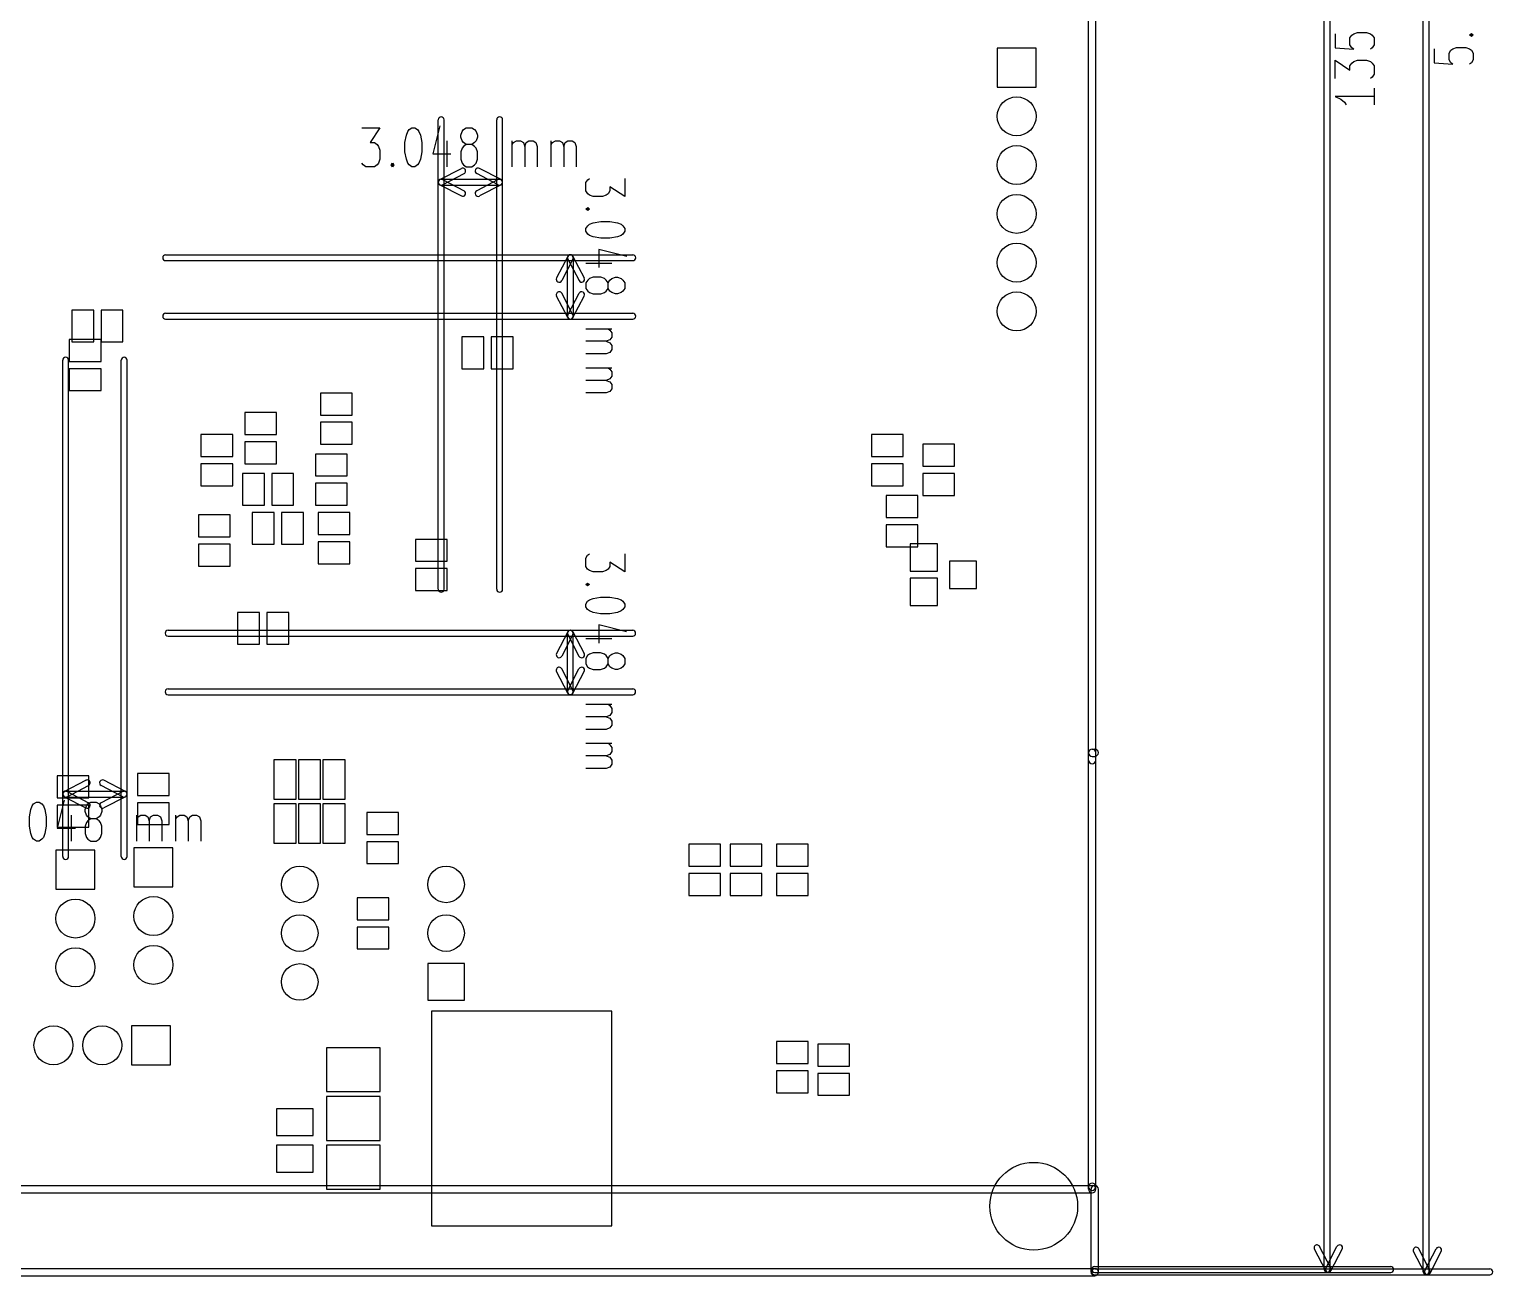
# Model space of a CAD drawing. Extents: x -29274 to 69862, y 24345 to 162744.
# Drawn here: x 39854 to 69862, y 24345 to 49905 of the extents above; entities that cross this region are included whole.
import ezdxf

# ---------------------------------------------------------------- set-up
doc = ezdxf.new("R2010")
doc.units = 0
doc.layers.add('BLACK', color=1, linetype='CONTINUOUS')

msp = doc.modelspace()

# ---------------------------------------------------------------- linework, layer by layer
at = {"layer": 'BLACK'}
for p, q in [((66406, 24474), (66406, 77774)), ((66526, 24474), (66526, 77774)), ((68438, 24426), (68438, 77776)), ((68558, 24426), (68558, 77776)), ((61575, 34920), (61575, 75920)), ((61725, 34920), (61725, 75920)), ((67011, 49812), (67087, 49840)), ((67087, 49840), (67277, 49840)), ((67277, 49840), (67354, 49812)), ((69386, 49789), (69424, 49817)), ((69424, 49817), (69462, 49789)), ((60500, 49520), (59700, 49520)), ((59700, 49520), (59700, 48720)), ((60500, 48720), (60500, 49520)), ((66630, 49812), (66630, 49526)), ((66630, 49526), (67011, 49497)), ((66935, 49726), (66973, 49783)), ((66935, 49583), (66935, 49726)), ((66973, 49526), (66935, 49583)), ((66973, 49783), (67011, 49812)), ((67011, 49497), (66973, 49526)), ((67354, 49812), (67392, 49783)), ((67392, 49526), (67354, 49497)), ((67392, 49783), (67430, 49726)), ((67430, 49583), (67392, 49526)), ((67430, 49726), (67430, 49583)), ((69043, 49504), (69119, 49532)), ((69119, 49532), (69309, 49532)), ((69309, 49532), (69386, 49504)), ((69424, 49760), (69386, 49789)), ((69386, 49789), (69462, 49789)), ((69462, 49789), (69424, 49760)), ((66630, 48898), (66630, 49269)), ((66630, 49269), (66935, 49069)), ((66973, 49212), (67011, 49241)), ((67011, 49241), (67087, 49269)), ((67087, 49269), (67277, 49269)), ((67277, 49269), (67354, 49241)), ((67354, 49241), (67392, 49212)), ((68662, 49504), (68662, 49218)), ((68662, 49218), (69043, 49189)), ((68967, 49418), (69005, 49475)), ((68967, 49275), (68967, 49418)), ((69005, 49218), (68967, 49275)), ((69005, 49475), (69043, 49504)), ((69043, 49189), (69005, 49218)), ((69386, 49504), (69424, 49475)), ((69424, 49218), (69386, 49189)), ((69424, 49475), (69462, 49418)), ((69462, 49275), (69424, 49218)), ((69462, 49418), (69462, 49275)), ((66935, 49155), (66973, 49212)), ((66935, 49069), (66935, 49155)), ((67392, 48926), (67354, 48898)), ((67392, 49212), (67430, 49155)), ((67430, 48983), (67392, 48926)), ((67430, 49155), (67430, 48983)), ((59700, 48720), (60500, 48720)), ((67430, 48698), (67430, 48355)), ((67430, 48527), (66630, 48527)), ((66630, 48527), (66744, 48470)), ((66744, 48470), (66820, 48412)), ((66820, 48412), (66858, 48355)), ((48240, 38421), (48240, 48049)), ((48360, 38421), (48360, 48049)), ((49440, 38421), (49440, 48049)), ((49560, 38421), (49560, 48049)), ((46673, 47885), (47044, 47885)), ((47044, 47885), (46844, 47580)), ((47558, 47580), (47587, 47733)), ((47587, 47733), (47615, 47809)), ((47615, 47809), (47644, 47847)), ((47644, 47847), (47701, 47885)), ((47701, 47885), (47758, 47885)), ((47758, 47885), (47815, 47847)), ((47815, 47847), (47844, 47809)), ((47844, 47809), (47873, 47733)), ((47873, 47733), (47901, 47580)), ((48272, 47923), (48129, 47352)), ((48700, 47733), (48729, 47809)), ((48700, 47695), (48700, 47733)), ((48729, 47809), (48757, 47847)), ((48757, 47847), (48815, 47885)), ((48815, 47885), (48929, 47885)), ((48929, 47885), (48986, 47847)), ((48986, 47847), (49015, 47809)), ((49015, 47809), (49043, 47733)), ((49043, 47733), (49043, 47695)), ((46844, 47580), (46930, 47580)), ((46930, 47580), (46987, 47542)), ((46987, 47542), (47016, 47504)), ((47016, 47504), (47044, 47428)), ((47044, 47428), (47044, 47238)), ((47558, 47390), (47558, 47580)), ((47901, 47580), (47901, 47390)), ((48415, 47619), (48415, 47085)), ((48729, 47619), (48700, 47695)), ((48729, 47466), (48700, 47390)), ((48757, 47580), (48729, 47619)), ((48757, 47504), (48729, 47466)), ((48815, 47542), (48757, 47580)), ((48815, 47542), (48757, 47504)), ((48929, 47542), (48815, 47542)), ((48986, 47580), (48929, 47542)), ((48986, 47504), (48929, 47542)), ((49015, 47619), (48986, 47580)), ((49015, 47466), (48986, 47504)), ((49043, 47695), (49015, 47619)), ((49043, 47390), (49015, 47466)), ((49757, 47085), (49757, 47619)), ((49757, 47542), (49785, 47580)), ((49785, 47580), (49843, 47619)), ((49843, 47619), (49928, 47619)), ((49928, 47619), (49985, 47580)), ((49985, 47580), (50014, 47504)), ((50014, 47504), (50043, 47580)), ((50014, 47504), (50014, 47085)), ((50043, 47580), (50100, 47619)), ((50100, 47619), (50185, 47619)), ((50185, 47619), (50243, 47580)), ((50243, 47580), (50271, 47504)), ((50271, 47504), (50271, 47085)), ((50557, 47085), (50557, 47619)), ((50557, 47542), (50585, 47580)), ((50585, 47580), (50643, 47619)), ((50643, 47619), (50728, 47619)), ((50728, 47619), (50785, 47580)), ((50785, 47580), (50814, 47504)), ((50814, 47504), (50843, 47580)), ((50814, 47504), (50814, 47085)), ((50843, 47580), (50900, 47619)), ((50900, 47619), (50985, 47619)), ((50985, 47619), (51043, 47580)), ((51043, 47580), (51071, 47504)), ((51071, 47504), (51071, 47085)), ((46701, 47123), (46673, 47161)), ((46758, 47085), (46701, 47123)), ((46987, 47123), (46930, 47085)), ((47016, 47161), (46987, 47123)), ((47044, 47238), (47016, 47161)), ((47272, 47123), (47301, 47161)), ((47301, 47085), (47272, 47123)), ((47301, 47161), (47329, 47123)), ((47301, 47161), (47301, 47085)), ((47329, 47123), (47301, 47085)), ((47587, 47238), (47558, 47390)), ((47615, 47161), (47587, 47238)), ((47644, 47123), (47615, 47161)), ((47701, 47085), (47644, 47123)), ((47815, 47123), (47758, 47085)), ((47844, 47161), (47815, 47123)), ((47873, 47238), (47844, 47161)), ((47901, 47390), (47873, 47238)), ((48129, 47352), (48501, 47352)), ((48700, 47390), (48700, 47238)), ((48700, 47238), (48729, 47161)), ((48729, 47161), (48757, 47123)), ((48757, 47123), (48815, 47085)), ((48929, 47085), (48986, 47123)), ((48986, 47123), (49015, 47161)), ((49015, 47161), (49043, 47238)), ((49043, 47238), (49043, 47390)), ((46930, 47085), (46758, 47085)), ((47758, 47085), (47701, 47085)), ((48272, 46823), (48714, 47052)), ((48300, 46829), (49500, 46829)), ((48328, 46716), (48770, 46945)), ((48328, 46822), (48770, 46593)), ((48815, 47085), (48929, 47085)), ((49471, 46716), (49029, 46946)), ((49471, 46822), (49029, 46592)), ((49527, 46822), (49085, 47052)), ((51266, 46762), (51304, 46819)), ((51304, 46819), (51342, 46847)), ((52066, 46847), (52066, 46476)), ((48272, 46715), (48714, 46486)), ((48300, 46709), (49500, 46709)), ((49527, 46716), (49085, 46486)), ((51266, 46590), (51266, 46762)), ((51304, 46533), (51266, 46590)), ((51342, 46504), (51304, 46533)), ((51723, 46533), (51685, 46504)), ((51761, 46590), (51723, 46533)), ((52066, 46476), (51761, 46676)), ((51761, 46676), (51761, 46590)), ((51266, 46219), (51304, 46248)), ((51304, 46191), (51266, 46219)), ((51342, 46219), (51266, 46219)), ((51304, 46248), (51342, 46219)), ((51342, 46219), (51304, 46191)), ((51419, 46476), (51342, 46504)), ((51609, 46476), (51419, 46476)), ((51685, 46504), (51609, 46476)), ((51342, 45905), (51419, 45933)), ((51419, 45933), (51571, 45962)), ((51571, 45962), (51761, 45962)), ((51761, 45962), (51914, 45933)), ((51914, 45933), (51990, 45905)), ((51266, 45819), (51304, 45876)), ((51266, 45762), (51266, 45819)), ((51304, 45705), (51266, 45762)), ((51304, 45876), (51342, 45905)), ((51342, 45676), (51304, 45705)), ((51419, 45647), (51342, 45676)), ((51571, 45619), (51419, 45647)), ((51761, 45619), (51571, 45619)), ((51914, 45647), (51761, 45619)), ((51990, 45676), (51914, 45647)), ((51990, 45905), (52028, 45876)), ((52028, 45705), (51990, 45676)), ((52028, 45876), (52066, 45819)), ((52066, 45762), (52028, 45705)), ((52066, 45819), (52066, 45762)), ((52104, 45248), (51533, 45391)), ((51533, 45391), (51533, 45019)), ((42650, 45280), (52230, 45280)), ((42650, 45160), (52230, 45160)), ((50896, 45248), (50667, 44806)), ((51003, 45192), (50774, 44750)), ((50890, 44020), (50890, 45220)), ((50897, 45192), (51127, 44750)), ((51003, 45248), (51233, 44806)), ((51010, 44020), (51010, 45220)), ((51800, 45105), (51266, 45105)), ((51304, 44763), (51266, 44705)), ((51342, 44791), (51304, 44763)), ((51419, 44820), (51342, 44791)), ((51571, 44820), (51419, 44820)), ((51647, 44791), (51571, 44820)), ((51685, 44763), (51647, 44791)), ((51723, 44705), (51685, 44763)), ((51723, 44705), (51761, 44763)), ((51761, 44763), (51800, 44791)), ((51800, 44791), (51876, 44820)), ((51876, 44820), (51914, 44820)), ((51914, 44820), (51990, 44791)), ((51990, 44791), (52028, 44763)), ((52028, 44763), (52066, 44705)), ((50896, 43993), (50667, 44435)), ((51003, 44049), (50774, 44491)), ((50897, 44049), (51127, 44491)), ((51003, 43993), (51233, 44435)), ((51266, 44705), (51266, 44591)), ((51266, 44591), (51304, 44534)), ((51304, 44534), (51342, 44505)), ((51342, 44505), (51419, 44477)), ((51419, 44477), (51571, 44477)), ((51571, 44477), (51647, 44505)), ((51647, 44505), (51685, 44534)), ((51685, 44534), (51723, 44591)), ((51723, 44591), (51723, 44705)), ((51761, 44534), (51723, 44591)), ((51800, 44505), (51761, 44534)), ((51876, 44477), (51800, 44505)), ((51914, 44477), (51876, 44477)), ((51990, 44505), (51914, 44477)), ((52028, 44534), (51990, 44505)), ((52066, 44591), (52028, 44534)), ((52066, 44705), (52066, 44591)), ((41175, 44145), (40725, 44145)), ((40725, 44145), (40725, 43495)), ((41175, 43495), (41175, 44145)), ((41775, 44145), (41325, 44145)), ((41325, 44145), (41325, 43495)), ((41775, 43495), (41775, 44145)), ((42650, 44080), (52230, 44080)), ((42650, 43960), (52230, 43960)), ((41325, 43545), (40675, 43545)), ((40675, 43545), (40675, 43095)), ((41325, 43095), (41325, 43545)), ((48725, 43595), (48725, 42945)), ((49175, 43595), (48725, 43595)), ((49175, 42945), (49175, 43595)), ((49325, 43595), (49325, 42945)), ((49775, 43595), (49325, 43595)), ((49775, 42945), (49775, 43595)), ((51266, 43763), (51800, 43763)), ((51761, 43535), (51685, 43506)), ((51723, 43763), (51761, 43735)), ((51761, 43735), (51800, 43677)), ((51800, 43592), (51761, 43535)), ((51800, 43677), (51800, 43592)), ((40725, 43495), (41175, 43495)), ((41325, 43495), (41775, 43495)), ((51685, 43506), (51266, 43506)), ((51685, 43249), (51266, 43249)), ((51685, 43506), (51761, 43477)), ((51761, 43277), (51685, 43249)), ((51761, 43477), (51800, 43420)), ((51800, 43335), (51761, 43277)), ((51800, 43420), (51800, 43335)), ((40540, 32942), (40540, 43120)), ((40660, 32942), (40660, 43120)), ((40675, 43095), (41325, 43095)), ((41325, 42945), (40675, 42945)), ((40675, 42945), (40675, 42495)), ((41325, 42495), (41325, 42945)), ((41740, 32942), (41740, 43120)), ((41860, 32942), (41860, 43120)), ((48725, 42945), (49175, 42945)), ((49325, 42945), (49775, 42945)), ((51266, 42963), (51800, 42963)), ((51723, 42963), (51761, 42935)), ((51761, 42935), (51800, 42877)), ((51685, 42706), (51266, 42706)), ((51761, 42735), (51685, 42706)), ((51685, 42706), (51761, 42677)), ((51800, 42792), (51761, 42735)), ((51761, 42677), (51800, 42620)), ((51800, 42877), (51800, 42792)), ((51800, 42620), (51800, 42535)), ((40675, 42495), (41325, 42495)), ((46475, 42445), (45825, 42445)), ((45825, 42445), (45825, 41995)), ((46475, 41995), (46475, 42445)), ((51685, 42449), (51266, 42449)), ((51761, 42477), (51685, 42449)), ((51800, 42535), (51761, 42477)), ((44925, 42045), (44275, 42045)), ((44275, 42045), (44275, 41595)), ((44925, 41595), (44925, 42045)), ((45825, 41995), (46475, 41995)), ((46475, 41845), (45825, 41845)), ((45825, 41845), (45825, 41395)), ((46475, 41395), (46475, 41845)), ((44025, 41595), (43375, 41595)), ((43375, 41595), (43375, 41145)), ((44025, 41145), (44025, 41595)), ((44275, 41595), (44925, 41595)), ((44925, 41445), (44275, 41445)), ((44275, 41445), (44275, 40995)), ((44925, 40995), (44925, 41445)), ((57775, 41595), (57125, 41595)), ((57125, 41595), (57125, 41145)), ((57775, 41145), (57775, 41595)), ((43375, 41145), (44025, 41145)), ((46375, 41195), (45725, 41195)), ((45725, 41195), (45725, 40745)), ((45825, 41395), (46475, 41395)), ((46375, 40745), (46375, 41195)), ((57125, 41145), (57775, 41145)), ((58825, 41395), (58175, 41395)), ((58175, 41395), (58175, 40945)), ((58825, 40945), (58825, 41395)), ((44025, 40995), (43375, 40995)), ((43375, 40995), (43375, 40545)), ((44025, 40545), (44025, 40995)), ((44275, 40995), (44925, 40995)), ((57775, 40995), (57125, 40995)), ((57125, 40995), (57125, 40545)), ((57775, 40545), (57775, 40995)), ((58175, 40945), (58825, 40945)), ((43375, 40545), (44025, 40545)), ((44675, 40795), (44225, 40795)), ((44225, 40795), (44225, 40145)), ((44675, 40145), (44675, 40795)), ((45275, 40795), (44825, 40795)), ((44825, 40795), (44825, 40145)), ((45275, 40145), (45275, 40795)), ((45725, 40745), (46375, 40745)), ((46375, 40595), (45725, 40595)), ((45725, 40595), (45725, 40145)), ((46375, 40145), (46375, 40595)), ((57125, 40545), (57775, 40545)), ((58825, 40795), (58175, 40795)), ((58175, 40795), (58175, 40345)), ((58825, 40345), (58825, 40795)), ((58075, 40345), (57425, 40345)), ((57425, 40345), (57425, 39895)), ((58075, 39895), (58075, 40345)), ((58175, 40345), (58825, 40345)), ((43975, 39945), (43325, 39945)), ((43325, 39945), (43325, 39495)), ((43975, 39495), (43975, 39945)), ((44225, 40145), (44675, 40145)), ((44875, 39995), (44425, 39995)), ((44425, 39995), (44425, 39345)), ((44825, 40145), (45275, 40145)), ((44875, 39345), (44875, 39995)), ((45475, 39995), (45025, 39995)), ((45025, 39995), (45025, 39345)), ((45475, 39345), (45475, 39995)), ((45725, 40145), (46375, 40145)), ((46425, 39995), (45775, 39995)), ((45775, 39995), (45775, 39545)), ((46425, 39545), (46425, 39995)), ((57425, 39895), (58075, 39895)), ((58075, 39745), (57425, 39745)), ((57425, 39745), (57425, 39295)), ((58075, 39295), (58075, 39745)), ((43325, 39495), (43975, 39495)), ((43975, 39345), (43325, 39345)), ((43325, 39345), (43325, 38895)), ((43975, 38895), (43975, 39345)), ((44425, 39345), (44875, 39345)), ((45025, 39345), (45475, 39345)), ((45775, 39545), (46425, 39545)), ((46425, 39395), (45775, 39395)), ((45775, 39395), (45775, 38945)), ((46425, 38945), (46425, 39395)), ((48425, 39445), (47775, 39445)), ((47775, 39445), (47775, 38995)), ((48425, 38995), (48425, 39445)), ((58480, 39350), (57920, 39350)), ((57920, 39350), (57920, 38790)), ((58480, 38790), (58480, 39350)), ((51265, 39062), (51303, 39119)), ((51265, 38890), (51265, 39062)), ((51303, 39119), (51341, 39147)), ((52065, 39147), (52065, 38776)), ((57425, 39295), (58075, 39295)), ((43325, 38895), (43975, 38895)), ((45775, 38945), (46425, 38945)), ((47775, 38995), (48425, 38995)), ((48425, 38845), (47775, 38845)), ((47775, 38845), (47775, 38395)), ((48425, 38395), (48425, 38845)), ((51303, 38833), (51265, 38890)), ((51341, 38804), (51303, 38833)), ((51418, 38776), (51341, 38804)), ((51608, 38776), (51418, 38776)), ((51684, 38804), (51608, 38776)), ((51722, 38833), (51684, 38804)), ((51760, 38890), (51722, 38833)), ((52065, 38776), (51760, 38976)), ((51760, 38976), (51760, 38890)), ((57920, 38790), (58480, 38790)), ((59280, 39000), (58720, 39000)), ((58720, 39000), (58720, 38440)), ((59280, 38440), (59280, 39000)), ((51265, 38519), (51303, 38548)), ((51303, 38491), (51265, 38519)), ((51341, 38519), (51265, 38519)), ((51303, 38548), (51341, 38519)), ((51341, 38519), (51303, 38491)), ((58480, 38650), (57920, 38650)), ((57920, 38650), (57920, 38090)), ((58480, 38090), (58480, 38650)), ((58720, 38440), (59280, 38440)), ((47775, 38395), (48425, 38395)), ((51265, 38119), (51303, 38176)), ((51265, 38062), (51265, 38119)), ((51303, 38176), (51341, 38205)), ((51341, 38205), (51418, 38233)), ((51418, 38233), (51570, 38262)), ((51570, 38262), (51760, 38262)), ((51760, 38262), (51913, 38233)), ((51913, 38233), (51989, 38205)), ((51989, 38205), (52027, 38176)), ((52027, 38176), (52065, 38119)), ((52065, 38119), (52065, 38062)), ((44575, 37945), (44125, 37945)), ((44125, 37945), (44125, 37295)), ((44575, 37295), (44575, 37945)), ((45175, 37945), (44725, 37945)), ((44725, 37945), (44725, 37295)), ((45175, 37295), (45175, 37945)), ((51303, 38005), (51265, 38062)), ((51341, 37976), (51303, 38005)), ((51418, 37947), (51341, 37976)), ((51570, 37919), (51418, 37947)), ((51760, 37919), (51570, 37919)), ((51913, 37947), (51760, 37919)), ((51989, 37976), (51913, 37947)), ((52027, 38005), (51989, 37976)), ((52065, 38062), (52027, 38005)), ((57920, 38090), (58480, 38090)), ((42700, 37580), (52228, 37580)), ((50895, 37548), (50666, 37106)), ((50889, 36320), (50889, 37520)), ((51002, 37548), (51232, 37106)), ((51009, 36320), (51009, 37520)), ((52103, 37548), (51532, 37691)), ((51532, 37691), (51532, 37319)), ((42700, 37460), (52228, 37460)), ((44125, 37295), (44575, 37295)), ((44725, 37295), (45175, 37295)), ((51002, 37492), (50773, 37050)), ((50896, 37492), (51126, 37050)), ((51799, 37405), (51265, 37405)), ((51303, 37063), (51265, 37005)), ((51265, 37005), (51265, 36891)), ((51341, 37091), (51303, 37063)), ((51418, 37120), (51341, 37091)), ((51570, 37120), (51418, 37120)), ((51646, 37091), (51570, 37120)), ((51684, 37063), (51646, 37091)), ((51722, 37005), (51684, 37063)), ((51722, 37005), (51760, 37063)), ((51722, 36891), (51722, 37005)), ((51760, 37063), (51799, 37091)), ((51799, 37091), (51875, 37120)), ((51875, 37120), (51913, 37120)), ((51913, 37120), (51989, 37091)), ((51989, 37091), (52027, 37063)), ((52027, 37063), (52065, 37005)), ((52065, 37005), (52065, 36891)), ((50895, 36293), (50666, 36735)), ((51002, 36349), (50773, 36791)), ((50896, 36349), (51126, 36791)), ((51002, 36293), (51232, 36735)), ((51265, 36891), (51303, 36834)), ((51303, 36834), (51341, 36805)), ((51341, 36805), (51418, 36777)), ((51418, 36777), (51570, 36777)), ((51570, 36777), (51646, 36805)), ((51646, 36805), (51684, 36834)), ((51684, 36834), (51722, 36891)), ((51760, 36834), (51722, 36891)), ((51799, 36805), (51760, 36834)), ((51875, 36777), (51799, 36805)), ((51913, 36777), (51875, 36777)), ((51989, 36805), (51913, 36777)), ((52027, 36834), (51989, 36805)), ((52065, 36891), (52027, 36834)), ((42700, 36380), (52228, 36380)), ((42700, 36260), (52228, 36260)), ((51265, 36063), (51799, 36063)), ((51722, 36063), (51760, 36035)), ((51760, 36035), (51799, 35977)), ((51684, 35806), (51265, 35806)), ((51760, 35835), (51684, 35806)), ((51684, 35806), (51760, 35777)), ((51799, 35892), (51760, 35835)), ((51760, 35777), (51799, 35720)), ((51799, 35977), (51799, 35892)), ((51799, 35720), (51799, 35635)), ((51684, 35549), (51265, 35549)), ((51760, 35577), (51684, 35549)), ((51799, 35635), (51760, 35577)), ((51265, 35263), (51799, 35263)), ((51722, 35263), (51760, 35235)), ((51760, 35235), (51799, 35177)), ((51799, 35177), (51799, 35092)), ((61650, 35145), (61700, 35145)), ((45328, 34923), (44872, 34923)), ((44872, 34923), (44872, 34117)), ((45328, 34117), (45328, 34923)), ((45828, 34923), (45372, 34923)), ((45372, 34923), (45372, 34117)), ((45828, 34117), (45828, 34923)), ((46328, 34923), (45872, 34923)), ((45872, 34923), (45872, 34117)), ((46328, 34117), (46328, 34923)), ((51684, 35006), (51265, 35006)), ((51760, 35035), (51684, 35006)), ((51684, 35006), (51760, 34977)), ((51799, 35092), (51760, 35035)), ((51760, 34977), (51799, 34920)), ((51799, 34835), (51760, 34777)), ((51799, 34920), (51799, 34835)), ((61575, 26170), (61575, 35070)), ((61650, 34995), (61700, 34995)), ((61725, 26170), (61725, 35070)), ((41075, 34595), (40425, 34595)), ((40425, 34595), (40425, 34145)), ((41075, 34145), (41075, 34595)), ((42725, 34645), (42075, 34645)), ((42075, 34645), (42075, 34195)), ((42725, 34195), (42725, 34645)), ((51684, 34749), (51265, 34749)), ((51760, 34777), (51684, 34749)), ((40572, 34275), (41014, 34504)), ((40600, 34281), (41800, 34281)), ((40628, 34168), (41070, 34397)), ((40628, 34274), (41070, 34045)), ((41771, 34168), (41329, 34398)), ((41771, 34274), (41329, 34044)), ((41827, 34274), (41385, 34504)), ((39887, 33905), (39915, 33981)), ((39915, 33981), (39944, 34019)), ((39944, 34019), (40001, 34057)), ((40001, 34057), (40058, 34057)), ((40058, 34057), (40115, 34019)), ((40115, 34019), (40144, 33981)), ((40144, 33981), (40173, 33905)), ((40425, 34145), (41075, 34145)), ((41075, 33995), (40425, 33995)), ((40425, 33995), (40425, 33545)), ((40572, 34095), (40429, 33524)), ((40572, 34167), (41014, 33938)), ((40600, 34161), (41800, 34161)), ((41000, 33905), (41029, 33981)), ((41029, 33981), (41057, 34019)), ((41057, 34019), (41115, 34057)), ((41075, 33545), (41075, 33995)), ((41115, 34057), (41229, 34057)), ((41229, 34057), (41286, 34019)), ((41286, 34019), (41315, 33981)), ((41315, 33981), (41343, 33905)), ((41827, 34168), (41385, 33938)), ((42075, 34195), (42725, 34195)), ((42725, 34045), (42075, 34045)), ((42075, 34045), (42075, 33595)), ((42725, 33595), (42725, 34045)), ((44872, 34117), (45328, 34117)), ((45328, 34023), (44872, 34023)), ((44872, 34023), (44872, 33217)), ((45328, 33217), (45328, 34023)), ((45372, 34117), (45828, 34117)), ((45828, 34023), (45372, 34023)), ((45372, 34023), (45372, 33217)), ((45828, 33217), (45828, 34023)), ((45872, 34117), (46328, 34117)), ((46328, 34023), (45872, 34023)), ((45872, 34023), (45872, 33217)), ((46328, 33217), (46328, 34023)), ((39858, 33752), (39887, 33905)), ((39858, 33562), (39858, 33752)), ((40173, 33905), (40201, 33752)), ((40201, 33752), (40201, 33562)), ((40715, 33791), (40715, 33257)), ((41000, 33867), (41000, 33905)), ((41029, 33791), (41000, 33867)), ((41029, 33638), (41000, 33562)), ((41057, 33752), (41029, 33791)), ((41057, 33676), (41029, 33638)), ((41115, 33714), (41057, 33752)), ((41115, 33714), (41057, 33676)), ((41229, 33714), (41115, 33714)), ((41286, 33752), (41229, 33714)), ((41286, 33676), (41229, 33714)), ((41315, 33791), (41286, 33752)), ((41315, 33638), (41286, 33676)), ((41343, 33867), (41315, 33791)), ((41343, 33562), (41315, 33638)), ((41343, 33905), (41343, 33867)), ((42057, 33257), (42057, 33791)), ((42057, 33714), (42085, 33752)), ((42085, 33752), (42143, 33791)), ((42143, 33791), (42228, 33791)), ((42228, 33791), (42285, 33752)), ((42285, 33752), (42314, 33676)), ((42314, 33676), (42343, 33752)), ((42314, 33676), (42314, 33257)), ((42343, 33752), (42400, 33791)), ((42400, 33791), (42485, 33791)), ((42485, 33791), (42543, 33752)), ((42543, 33752), (42571, 33676)), ((42571, 33676), (42571, 33257)), ((42857, 33257), (42857, 33791)), ((42857, 33714), (42885, 33752)), ((42885, 33752), (42943, 33791)), ((42943, 33791), (43028, 33791)), ((43028, 33791), (43085, 33752)), ((43085, 33752), (43114, 33676)), ((43114, 33676), (43143, 33752)), ((43114, 33676), (43114, 33257)), ((43143, 33752), (43200, 33791)), ((43200, 33791), (43285, 33791)), ((43285, 33791), (43343, 33752)), ((43343, 33752), (43371, 33676)), ((43371, 33676), (43371, 33257)), ((47425, 33845), (46775, 33845)), ((46775, 33845), (46775, 33395)), ((47425, 33395), (47425, 33845)), ((39887, 33410), (39858, 33562)), ((39915, 33333), (39887, 33410)), ((39944, 33295), (39915, 33333)), ((40144, 33333), (40115, 33295)), ((40173, 33410), (40144, 33333)), ((40201, 33562), (40173, 33410)), ((40425, 33545), (41075, 33545)), ((40429, 33524), (40801, 33524)), ((41000, 33562), (41000, 33410)), ((41000, 33410), (41029, 33333)), ((41029, 33333), (41057, 33295)), ((41286, 33295), (41315, 33333)), ((41315, 33333), (41343, 33410)), ((41343, 33410), (41343, 33562)), ((42075, 33595), (42725, 33595)), ((46775, 33395), (47425, 33395)), ((40001, 33257), (39944, 33295)), ((40058, 33257), (40001, 33257)), ((40115, 33295), (40058, 33257)), ((41200, 33070), (40400, 33070)), ((40400, 33070), (40400, 32270)), ((41057, 33295), (41115, 33257)), ((41115, 33257), (41229, 33257)), ((41200, 32270), (41200, 33070)), ((41229, 33257), (41286, 33295)), ((42800, 33120), (42000, 33120)), ((42000, 33120), (42000, 32320)), ((42800, 32320), (42800, 33120)), ((44872, 33217), (45328, 33217)), ((45372, 33217), (45828, 33217)), ((45872, 33217), (46328, 33217)), ((47425, 33245), (46775, 33245)), ((46775, 33245), (46775, 32795)), ((47425, 32795), (47425, 33245)), ((54025, 33195), (53375, 33195)), ((53375, 33195), (53375, 32745)), ((54025, 32745), (54025, 33195)), ((54875, 33195), (54225, 33195)), ((54225, 33195), (54225, 32745)), ((54875, 32745), (54875, 33195)), ((55825, 33195), (55175, 33195)), ((55175, 33195), (55175, 32745)), ((55825, 32745), (55825, 33195)), ((46775, 32795), (47425, 32795)), ((53375, 32745), (54025, 32745)), ((54225, 32745), (54875, 32745)), ((55175, 32745), (55825, 32745)), ((54025, 32595), (53375, 32595)), ((53375, 32595), (53375, 32145)), ((54025, 32145), (54025, 32595)), ((54875, 32595), (54225, 32595)), ((54225, 32595), (54225, 32145)), ((54875, 32145), (54875, 32595)), ((55825, 32595), (55175, 32595)), ((55175, 32595), (55175, 32145)), ((55825, 32145), (55825, 32595)), ((40400, 32270), (41200, 32270)), ((42000, 32320), (42800, 32320)), ((53375, 32145), (54025, 32145)), ((54225, 32145), (54875, 32145)), ((55175, 32145), (55825, 32145)), ((47225, 32095), (46575, 32095)), ((46575, 32095), (46575, 31645)), ((47225, 31645), (47225, 32095)), ((46575, 31645), (47225, 31645)), ((47225, 31495), (46575, 31495)), ((46575, 31495), (46575, 31045)), ((47225, 31045), (47225, 31495)), ((46575, 31045), (47225, 31045)), ((48775, 30745), (48025, 30745)), ((48025, 30745), (48025, 29995)), ((48775, 29995), (48775, 30745)), ((48025, 29995), (48775, 29995)), ((51800, 29770), (48100, 29770)), ((48100, 29770), (48100, 25370)), ((51800, 25370), (51800, 29770)), ((42750, 29470), (41950, 29470)), ((41950, 29470), (41950, 28670)), ((42750, 28670), (42750, 29470)), ((55825, 29145), (55175, 29145)), ((55175, 29145), (55175, 28695)), ((55825, 28695), (55825, 29145)), ((47050, 29020), (45950, 29020)), ((45950, 29020), (45950, 28120)), ((47050, 28120), (47050, 29020)), ((56675, 29095), (56025, 29095)), ((56025, 29095), (56025, 28645)), ((56675, 28645), (56675, 29095)), ((41950, 28670), (42750, 28670)), ((55175, 28695), (55825, 28695)), ((55825, 28545), (55175, 28545)), ((55175, 28545), (55175, 28095)), ((55825, 28095), (55825, 28545)), ((56025, 28645), (56675, 28645)), ((56675, 28495), (56025, 28495)), ((56025, 28495), (56025, 28045)), ((56675, 28045), (56675, 28495)), ((45950, 28120), (47050, 28120)), ((47050, 28020), (45950, 28020)), ((45950, 28020), (45950, 27120)), ((47050, 27120), (47050, 28020)), ((55175, 28095), (55825, 28095)), ((56025, 28045), (56675, 28045)), ((45675, 27770), (44925, 27770)), ((44925, 27770), (44925, 27220)), ((45675, 27220), (45675, 27770)), ((44925, 27220), (45675, 27220)), ((45675, 27020), (44925, 27020)), ((44925, 27020), (44925, 26470)), ((45675, 26470), (45675, 27020)), ((45950, 27120), (47050, 27120)), ((47050, 27020), (45950, 27020)), ((45950, 27020), (45950, 26120)), ((47050, 26120), (47050, 27020)), ((44925, 26470), (45675, 26470)), ((34150, 26195), (61650, 26195)), ((45950, 26120), (47050, 26120)), ((61575, 26120), (61575, 26170)), ((61625, 24420), (61625, 26120)), ((61725, 26120), (61725, 26170)), ((61775, 24420), (61775, 26120)), ((34150, 26045), (61650, 26045)), ((48100, 25370), (51800, 25370)), ((66543, 24503), (66313, 24945)), ((66438, 24503), (66668, 24945)), ((66437, 24447), (66207, 24889)), ((66544, 24447), (66774, 24889)), ((68469, 24399), (68239, 24841)), ((68575, 24455), (68345, 24897)), ((68470, 24455), (68700, 24897)), ((68576, 24399), (68806, 24841)), ((-8450, 24495), (61700, 24495)), ((-8450, 24345), (61700, 24345)), ((61700, 24533), (67770, 24533)), ((61700, 24484), (69802, 24484)), ((61700, 24413), (67770, 24413)), ((61700, 24364), (69802, 24364))]:
    msp.add_line(p, q, dxfattribs=at)
for centre, radius in [((60100, 48120), 400), ((60100, 47120), 400), ((60100, 46120), 400), ((60100, 45120), 400), ((60100, 44120), 400), ((45400, 32370), 375), ((48400, 32370), 375), ((42400, 31720), 400), ((40800, 31670), 400), ((45400, 31370), 375), ((48400, 31370), 375), ((40800, 30670), 400), ((42400, 30720), 400), ((45400, 30370), 375), ((40350, 29070), 400), ((41350, 29070), 400), ((60450, 25770), 900)]:
    msp.add_circle(centre, radius, dxfattribs=at)
for centre, radius, start, end in [((48300, 48049), 60, 360, 540), ((49500, 48049), 60, 360, 540), ((48300, 46769), 60, 90, 270), ((48300, 46769), 60, 62, 242), ((48300, 46769), 60, 117, 297), ((48742, 46999), 60, 297, 477), ((49057, 46999), 60, 422, 602), ((49499, 46769), 60, 242, 422), ((49499, 46769), 60, -62, 117), ((49500, 46769), 60, 270, 450), ((48742, 46539), 60, 242, 422), ((49057, 46539), 60, 117, 297), ((42650, 45220), 60, 90, 270), ((50950, 45220), 60, 360, 540), ((50950, 45220), 60, 27, 207), ((50950, 45220), 60, -27, 152), ((52230, 45220), 60, 270, 450), ((50720, 44778), 60, 152, 332), ((51180, 44778), 60, 207, 387), ((50720, 44463), 60, 387, 567), ((51180, 44463), 60, 332, 512), ((42650, 44020), 60, 90, 270), ((50950, 44021), 60, 152, 332), ((50950, 44020), 60, 180, 360), ((50950, 44021), 60, 207, 387), ((52230, 44020), 60, 270, 450), ((40600, 43120), 60, 360, 540), ((41800, 43120), 60, 360, 540), ((48300, 38421), 60, 180, 360), ((49500, 38421), 60, 180, 360), ((42700, 37520), 60, 90, 270), ((50949, 37520), 60, 360, 540), ((50949, 37520), 60, 27, 207), ((50949, 37520), 60, -27, 152), ((52228, 37520), 60, 270, 450), ((50719, 37078), 60, 152, 332), ((51179, 37078), 60, 207, 387), ((50719, 36763), 60, 387, 567), ((51179, 36763), 60, 332, 512), ((42700, 36320), 60, 90, 270), ((50949, 36321), 60, 152, 332), ((50949, 36320), 60, 180, 360), ((50949, 36321), 60, 207, 387), ((52228, 36320), 60, 270, 450), ((61650, 35070), 75, 90, 270), ((61650, 35070), 75, 360, 540), ((61700, 35070), 75, 270, 450), ((61650, 34920), 75, 180, 360), ((41042, 34451), 60, 297, 477), ((41357, 34451), 60, 422, 602), ((40600, 34221), 60, 90, 270), ((40600, 34221), 60, 62, 242), ((40600, 34221), 60, 117, 297), ((41799, 34221), 60, 242, 422), ((41799, 34221), 60, -62, 117), ((41800, 34221), 60, 270, 450), ((41042, 33991), 60, 242, 422), ((41357, 33991), 60, 117, 297), ((40600, 32942), 60, 180, 360), ((41800, 32942), 60, 180, 360), ((61650, 26170), 75, 360, 540), ((61650, 26170), 75, 180, 360), ((61650, 26120), 75, 180, 360), ((61700, 26120), 75, 360, 540), ((61650, 26120), 75, 270, 450), ((66260, 24917), 60, 387, 567), ((66721, 24917), 60, 332, 512), ((68292, 24869), 60, 387, 567), ((68753, 24869), 60, 332, 512), ((61700, 24420), 75, 180, 360), ((61700, 24473), 60, 90, 270), ((61700, 24424), 60, 90, 270), ((61700, 24420), 75, 270, 450), ((66466, 24474), 60, 180, 360), ((66491, 24475), 60, 152, 332), ((66490, 24475), 60, 207, 387), ((67770, 24473), 60, 270, 450), ((68498, 24426), 60, 180, 360), ((68523, 24427), 60, 152, 332), ((68522, 24427), 60, 207, 387), ((69802, 24424), 60, 270, 450)]:
    msp.add_arc(centre, radius, start, end, dxfattribs=at)

doc.saveas('drawing.dxf')
